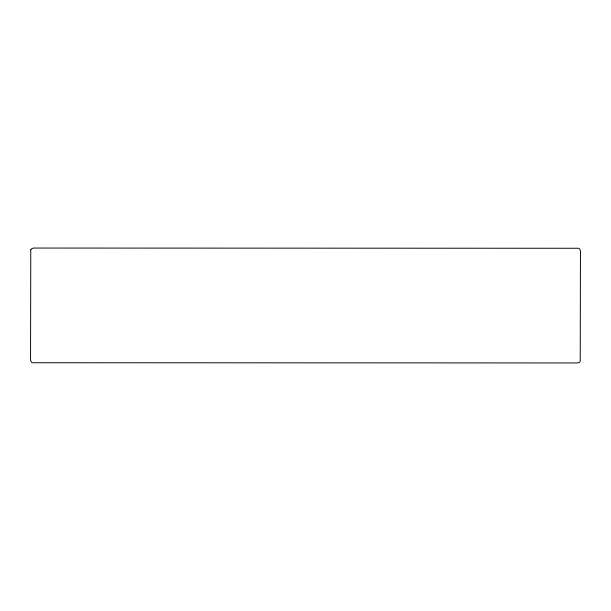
<?xml version="1.0" encoding="UTF-8"?>
<svg xmlns="http://www.w3.org/2000/svg" width="611" height="611" viewBox="0 0 611 611"><rect width="100%" height="100%" fill="white"/><g stroke="black" fill="none" stroke-linecap="round" stroke-linejoin="round"><path stroke-width="0.92" d="M30.771 249.823L30.55 360.078L31.39 362.109L32.322 362.735L577.578 362.949L579.61 362.109L580.229 361.177L580.45 250.922L579.61 248.891L578.678 248.265L33.422 248.051L31.39 248.891L30.771 249.823"/></g></svg>
